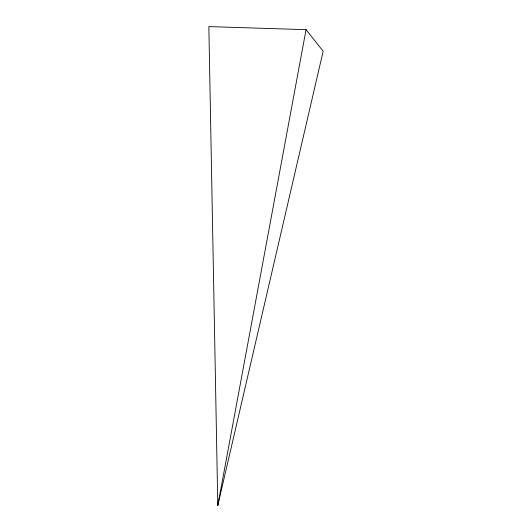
<?xml version="1.0" encoding="UTF-8"?>
<svg xmlns="http://www.w3.org/2000/svg" width="532" height="532" viewBox="0 0 532 532"><rect width="100%" height="100%" fill="white"/><g stroke="black" fill="none" stroke-linecap="round" stroke-linejoin="round"><path stroke-width="0.8" d="M217.854 502.082L217.794 505.4L323.157 51.225L306.06 29.672L208.843 26.6L217.794 505.4L306.06 29.672"/></g></svg>
